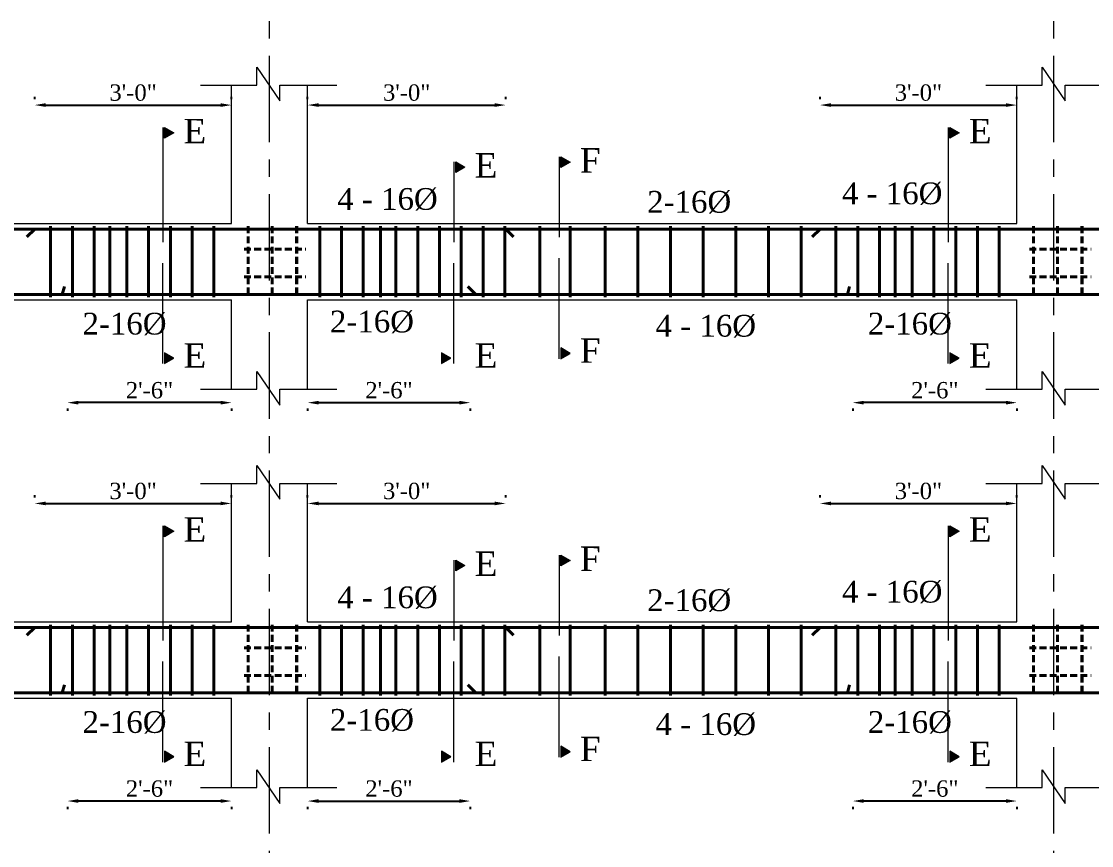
# Model space of a CAD drawing. Extents: x -2338379 to 930990, y -818978 to 106940.
# Drawn here: x 385712.5 to 386105.6, y -208316.4 to -208013.6 of the extents above; entities that cross this region are included whole.
import ezdxf

# ---------------------------------------------------------------- set-up
doc = ezdxf.new("R2010")
doc.units = 0
doc.header["$MEASUREMENT"] = 0
doc.header["$PDMODE"] = 34
doc.linetypes.add('CENTER', pattern=[50.8, 31.75, -6.35, 6.35, -6.35])
doc.linetypes.add('DASHED', pattern=[0.75, 0.5, -0.25])
doc.layers.get('DEFPOINTS').update_dxf_attribs({"linetype": 'CONTINUOUS'})
for name, color, linetype, lineweight in [('Center', 11, 'CENTER', 15), ('Dimension', 35, 'CONTINUOUS', 9), ('HATCH', 3, 'CONTINUOUS', 15), ('rcc elevation', 253, 'CONTINUOUS', 18), ('rebar', 3, 'CONTINUOUS', 40), ('TEXT', 7, 'CONTINUOUS', 30), ('WALL', 1, 'CONTINUOUS', 40)]:
    doc.layers.add(name, color=color, linetype=linetype, lineweight=lineweight)
doc.styles.get("Standard").update_dxf_attribs({"font": 'times.ttf', "height": 6})
doc.dimstyles.new('Standard$0', dxfattribs={"dimtxt": 6, "dimasz": 4, "dimexe": 3, "dimexo": 6, "dimgap": 3, "dimtad": 1, "dimdec": 1, "dimzin": 0, "dimdsep": 46, "dimlunit": 4, "dimtxsty": 'Standard', "dimcen": 0.09, "dimclrd": 6, "dimclre": 6, "dimclrt": 7, "dimadec": 0, "dimazin": 0, "dimtfac": 1, "dimtdec": 1, "dimtix": 1, "dimtofl": 0, "dimtmove": 1, "dimatfit": 3, "dimfxl": 1, "dimtolj": 1, "dimtzin": 0, "dimlwd": 18, "dimlwe": 18, "dimarcsym": 0})

# ---------------------------------------------------------------- blocks, each defined once
blk = doc.blocks.new('*D853')
at = {"layer": 'DEFPOINTS', "color": 0, "lineweight": 30, "transparency": 16777216}
for p in [(385789.61, -208190.71), (385717.35, -208197.55), (385789.61, -208197.55)]:
    blk.add_point(p, dxfattribs=at)
at = {"layer": 'TEXT', "color": 6, "lineweight": -2, "transparency": 16777216}
for p, q in [((385717.35, -208188.55), (385717.35, -208187.71)), ((385721.35, -208190.71), (385785.61, -208190.71)), ((385789.61, -208188.55), (385789.61, -208187.71))]:
    blk.add_line(p, q, dxfattribs=at)
at = {"layer": 'TEXT', "color": 6, "lineweight": 30, "transparency": 16777216}
for points in [[(385721.35, -208190.04), (385721.35, -208191.38), (385717.35, -208190.71)], [(385785.61, -208190.04), (385785.61, -208191.38), (385789.61, -208190.71)]]:
    blk.add_solid(points, dxfattribs=at)
at = {"layer": 'TEXT', "color": 7, "transparency": 16777216, "insert": (385753.48, -208186.16), "char_height": 6, "attachment_point": 5}
blk.add_mtext('\\A1;3\'-0"', dxfattribs=at)
blk = doc.blocks.new('*D854')
at = {"layer": 'DEFPOINTS', "color": 0, "lineweight": 30, "transparency": 16777216}
for p in [(385729.38, -208293.22), (385789.64, -208293.22), (385729.38, -208300.06)]:
    blk.add_point(p, dxfattribs=at)
at = {"layer": 'TEXT', "color": 6, "lineweight": -2, "transparency": 16777216}
for p, q in [((385785.64, -208300.06), (385733.38, -208300.06)), ((385729.38, -208302.22), (385729.38, -208303.06)), ((385789.64, -208302.22), (385789.64, -208303.06))]:
    blk.add_line(p, q, dxfattribs=at)
at = {"layer": 'TEXT', "color": 6, "lineweight": 30, "transparency": 16777216}
for points in [[(385733.38, -208299.39), (385733.38, -208300.73), (385729.38, -208300.06)], [(385785.64, -208299.39), (385785.64, -208300.73), (385789.64, -208300.06)]]:
    blk.add_solid(points, dxfattribs=at)
at = {"layer": 'TEXT', "color": 7, "transparency": 16777216, "insert": (385759.51, -208295.51), "char_height": 6, "attachment_point": 5}
blk.add_mtext('\\A1;2\'-6"', dxfattribs=at)
blk = doc.blocks.new('*D855')
at = {"layer": 'DEFPOINTS', "color": 0, "lineweight": 30, "transparency": 16777216}
for p in [(385890.35, -208190.71), (385817.61, -208197.55), (385890.35, -208197.55)]:
    blk.add_point(p, dxfattribs=at)
at = {"layer": 'TEXT', "color": 6, "lineweight": -2, "transparency": 16777216}
for p, q in [((385817.61, -208188.55), (385817.61, -208187.71)), ((385821.61, -208190.71), (385886.35, -208190.71)), ((385890.35, -208188.55), (385890.35, -208187.71))]:
    blk.add_line(p, q, dxfattribs=at)
at = {"layer": 'TEXT', "color": 6, "lineweight": 30, "transparency": 16777216}
for points in [[(385821.61, -208190.04), (385821.61, -208191.38), (385817.61, -208190.71)], [(385886.35, -208190.04), (385886.35, -208191.38), (385890.35, -208190.71)]]:
    blk.add_solid(points, dxfattribs=at)
at = {"layer": 'TEXT', "color": 7, "transparency": 16777216, "insert": (385853.98, -208186.16), "char_height": 6, "attachment_point": 5}
blk.add_mtext('\\A1;3\'-0"', dxfattribs=at)
blk = doc.blocks.new('*D856')
at = {"layer": 'DEFPOINTS', "color": 0, "lineweight": 30, "transparency": 16777216}
for p in [(385817.61, -208293.22), (385877.35, -208293.22), (385877.35, -208300.06)]:
    blk.add_point(p, dxfattribs=at)
at = {"layer": 'TEXT', "color": 6, "lineweight": -2, "transparency": 16777216}
for p, q in [((385821.61, -208300.06), (385873.35, -208300.06)), ((385817.61, -208302.22), (385817.61, -208303.06)), ((385877.35, -208302.22), (385877.35, -208303.06))]:
    blk.add_line(p, q, dxfattribs=at)
at = {"layer": 'TEXT', "color": 6, "lineweight": 30, "transparency": 16777216}
for points in [[(385821.61, -208299.39), (385821.61, -208300.73), (385817.61, -208300.06)], [(385873.35, -208299.39), (385873.35, -208300.73), (385877.35, -208300.06)]]:
    blk.add_solid(points, dxfattribs=at)
at = {"layer": 'TEXT', "color": 7, "transparency": 16777216, "insert": (385847.48, -208295.51), "char_height": 6, "attachment_point": 5}
blk.add_mtext('\\A1;2\'-6"', dxfattribs=at)
blk = doc.blocks.new('*D857')
at = {"layer": 'DEFPOINTS', "color": 0, "lineweight": 30, "transparency": 16777216}
for p in [(386078.09, -208190.71), (386005.83, -208197.55), (386078.09, -208197.55)]:
    blk.add_point(p, dxfattribs=at)
at = {"layer": 'TEXT', "color": 6, "lineweight": -2, "transparency": 16777216}
for p, q in [((386005.83, -208188.55), (386005.83, -208187.71)), ((386009.83, -208190.71), (386074.09, -208190.71)), ((386078.09, -208188.55), (386078.09, -208187.71))]:
    blk.add_line(p, q, dxfattribs=at)
at = {"layer": 'TEXT', "color": 6, "lineweight": 30, "transparency": 16777216}
for points in [[(386009.83, -208190.04), (386009.83, -208191.38), (386005.83, -208190.71)], [(386074.09, -208190.04), (386074.09, -208191.38), (386078.09, -208190.71)]]:
    blk.add_solid(points, dxfattribs=at)
at = {"layer": 'TEXT', "color": 7, "transparency": 16777216, "insert": (386041.96, -208186.16), "char_height": 6, "attachment_point": 5}
blk.add_mtext('\\A1;3\'-0"', dxfattribs=at)
blk = doc.blocks.new('*D858')
at = {"layer": 'DEFPOINTS', "color": 0, "lineweight": 30, "transparency": 16777216}
for p in [(386017.86, -208293.22), (386078.12, -208293.22), (386017.86, -208300.06)]:
    blk.add_point(p, dxfattribs=at)
at = {"layer": 'TEXT', "color": 6, "lineweight": -2, "transparency": 16777216}
for p, q in [((386074.12, -208300.06), (386021.86, -208300.06)), ((386017.86, -208302.22), (386017.86, -208303.06)), ((386078.12, -208302.22), (386078.12, -208303.06))]:
    blk.add_line(p, q, dxfattribs=at)
at = {"layer": 'TEXT', "color": 6, "lineweight": 30, "transparency": 16777216}
for points in [[(386021.86, -208299.39), (386021.86, -208300.73), (386017.86, -208300.06)], [(386074.12, -208299.39), (386074.12, -208300.73), (386078.12, -208300.06)]]:
    blk.add_solid(points, dxfattribs=at)
at = {"layer": 'TEXT', "color": 7, "transparency": 16777216, "insert": (386047.99, -208295.51), "char_height": 6, "attachment_point": 5}
blk.add_mtext('\\A1;2\'-6"', dxfattribs=at)
blk = doc.blocks.new('*D848')
at = {"layer": 'DEFPOINTS', "color": 0, "lineweight": 30, "transparency": 16777216}
for p in [(385789.61, -208044.33), (385717.35, -208051.17), (385789.61, -208051.17)]:
    blk.add_point(p, dxfattribs=at)
at = {"layer": 'TEXT', "color": 6, "lineweight": -2, "transparency": 16777216}
for p, q in [((385717.35, -208042.17), (385717.35, -208041.33)), ((385789.61, -208042.17), (385789.61, -208041.33)), ((385721.35, -208044.33), (385785.61, -208044.33))]:
    blk.add_line(p, q, dxfattribs=at)
at = {"layer": 'TEXT', "color": 6, "lineweight": 30, "transparency": 16777216}
for points in [[(385721.35, -208043.66), (385721.35, -208045), (385717.35, -208044.33)], [(385785.61, -208043.66), (385785.61, -208045), (385789.61, -208044.33)]]:
    blk.add_solid(points, dxfattribs=at)
at = {"layer": 'TEXT', "color": 7, "transparency": 16777216, "insert": (385753.48, -208039.78), "char_height": 6, "attachment_point": 5}
blk.add_mtext('\\A1;3\'-0"', dxfattribs=at)
blk = doc.blocks.new('*D849')
at = {"layer": 'DEFPOINTS', "color": 0, "lineweight": 30, "transparency": 16777216}
for p in [(385729.38, -208146.84), (385789.64, -208146.84), (385729.38, -208153.68)]:
    blk.add_point(p, dxfattribs=at)
at = {"layer": 'TEXT', "color": 6, "lineweight": -2, "transparency": 16777216}
for p, q in [((385785.64, -208153.68), (385733.38, -208153.68)), ((385729.38, -208155.84), (385729.38, -208156.68)), ((385789.64, -208155.84), (385789.64, -208156.68))]:
    blk.add_line(p, q, dxfattribs=at)
at = {"layer": 'TEXT', "color": 6, "lineweight": 30, "transparency": 16777216}
for points in [[(385733.38, -208153.01), (385733.38, -208154.35), (385729.38, -208153.68)], [(385785.64, -208153.01), (385785.64, -208154.35), (385789.64, -208153.68)]]:
    blk.add_solid(points, dxfattribs=at)
at = {"layer": 'TEXT', "color": 7, "transparency": 16777216, "insert": (385759.51, -208149.13), "char_height": 6, "attachment_point": 5}
blk.add_mtext('\\A1;2\'-6"', dxfattribs=at)
blk = doc.blocks.new('*D825')
at = {"layer": 'DEFPOINTS', "color": 0, "lineweight": 30, "transparency": 16777216}
for p in [(385890.35, -208044.33), (385817.61, -208051.17), (385890.35, -208051.17)]:
    blk.add_point(p, dxfattribs=at)
at = {"layer": 'TEXT', "color": 6, "lineweight": -2, "transparency": 16777216}
for p, q in [((385817.61, -208042.17), (385817.61, -208041.33)), ((385890.35, -208042.17), (385890.35, -208041.33)), ((385821.61, -208044.33), (385886.35, -208044.33))]:
    blk.add_line(p, q, dxfattribs=at)
at = {"layer": 'TEXT', "color": 6, "lineweight": 30, "transparency": 16777216}
for points in [[(385821.61, -208043.66), (385821.61, -208045), (385817.61, -208044.33)], [(385886.35, -208043.66), (385886.35, -208045), (385890.35, -208044.33)]]:
    blk.add_solid(points, dxfattribs=at)
at = {"layer": 'TEXT', "color": 7, "transparency": 16777216, "insert": (385853.98, -208039.78), "char_height": 6, "attachment_point": 5}
blk.add_mtext('\\A1;3\'-0"', dxfattribs=at)
blk = doc.blocks.new('*D826')
at = {"layer": 'DEFPOINTS', "color": 0, "lineweight": 30, "transparency": 16777216}
for p in [(385817.61, -208146.84), (385877.35, -208146.84), (385877.35, -208153.68)]:
    blk.add_point(p, dxfattribs=at)
at = {"layer": 'TEXT', "color": 6, "lineweight": -2, "transparency": 16777216}
for p, q in [((385821.61, -208153.68), (385873.35, -208153.68)), ((385817.61, -208155.84), (385817.61, -208156.68)), ((385877.35, -208155.84), (385877.35, -208156.68))]:
    blk.add_line(p, q, dxfattribs=at)
at = {"layer": 'TEXT', "color": 6, "lineweight": 30, "transparency": 16777216}
for points in [[(385821.61, -208153.01), (385821.61, -208154.35), (385817.61, -208153.68)], [(385873.35, -208153.01), (385873.35, -208154.35), (385877.35, -208153.68)]]:
    blk.add_solid(points, dxfattribs=at)
at = {"layer": 'TEXT', "color": 7, "transparency": 16777216, "insert": (385847.48, -208149.13), "char_height": 6, "attachment_point": 5}
blk.add_mtext('\\A1;2\'-6"', dxfattribs=at)
blk = doc.blocks.new('*D827')
at = {"layer": 'DEFPOINTS', "color": 0, "lineweight": 30, "transparency": 16777216}
for p in [(386078.09, -208044.33), (386005.83, -208051.17), (386078.09, -208051.17)]:
    blk.add_point(p, dxfattribs=at)
at = {"layer": 'TEXT', "color": 6, "lineweight": -2, "transparency": 16777216}
for p, q in [((386005.83, -208042.17), (386005.83, -208041.33)), ((386078.09, -208042.17), (386078.09, -208041.33)), ((386009.83, -208044.33), (386074.09, -208044.33))]:
    blk.add_line(p, q, dxfattribs=at)
at = {"layer": 'TEXT', "color": 6, "lineweight": 30, "transparency": 16777216}
for points in [[(386009.83, -208043.66), (386009.83, -208045), (386005.83, -208044.33)], [(386074.09, -208043.66), (386074.09, -208045), (386078.09, -208044.33)]]:
    blk.add_solid(points, dxfattribs=at)
at = {"layer": 'TEXT', "color": 7, "transparency": 16777216, "insert": (386041.96, -208039.78), "char_height": 6, "attachment_point": 5}
blk.add_mtext('\\A1;3\'-0"', dxfattribs=at)
blk = doc.blocks.new('*D828')
at = {"layer": 'DEFPOINTS', "color": 0, "lineweight": 30, "transparency": 16777216}
for p in [(386017.86, -208146.84), (386078.12, -208146.84), (386017.86, -208153.68)]:
    blk.add_point(p, dxfattribs=at)
at = {"layer": 'TEXT', "color": 6, "lineweight": -2, "transparency": 16777216}
for p, q in [((386074.12, -208153.68), (386021.86, -208153.68)), ((386017.86, -208155.84), (386017.86, -208156.68)), ((386078.12, -208155.84), (386078.12, -208156.68))]:
    blk.add_line(p, q, dxfattribs=at)
at = {"layer": 'TEXT', "color": 6, "lineweight": 30, "transparency": 16777216}
for points in [[(386021.86, -208153.01), (386021.86, -208154.35), (386017.86, -208153.68)], [(386074.12, -208153.01), (386074.12, -208154.35), (386078.12, -208153.68)]]:
    blk.add_solid(points, dxfattribs=at)
at = {"layer": 'TEXT', "color": 7, "transparency": 16777216, "insert": (386047.99, -208149.13), "char_height": 6, "attachment_point": 5}
blk.add_mtext('\\A1;2\'-6"', dxfattribs=at)

msp = doc.modelspace()

# ---------------------------------------------------------------- hatches: boundary and pattern name
at = {"layer": 'HATCH', "ltscale": 0.5}
for points in [[(385765.04, -208056.54), (385765.04, -208052.59), (385768.46, -208054.56)], [(386053.53, -208056.54), (386053.53, -208052.59), (386056.94, -208054.56)], [(385910.64, -208067.3), (385910.64, -208063.35), (385914.05, -208065.32)], [(385871.99, -208069.12), (385871.99, -208065.17), (385875.4, -208067.15)], [(385765.04, -208135.4), (385765.04, -208139.35), (385768.46, -208137.38)], [(385866.79, -208135.4), (385866.79, -208139.35), (385870.2, -208137.38)], [(385910.64, -208133.58), (385910.64, -208137.53), (385914.05, -208135.56)], [(386053.53, -208135.4), (386053.53, -208139.35), (386056.94, -208137.38)], [(385765.04, -208202.92), (385765.04, -208198.97), (385768.46, -208200.94)], [(386053.53, -208202.92), (386053.53, -208198.97), (386056.94, -208200.94)], [(385910.64, -208213.68), (385910.64, -208209.73), (385914.05, -208211.7)], [(385871.99, -208215.5), (385871.99, -208211.55), (385875.4, -208213.53)], [(385910.64, -208279.96), (385910.64, -208283.91), (385914.05, -208281.94)], [(385765.04, -208281.78), (385765.04, -208285.73), (385768.46, -208283.76)], [(385866.79, -208281.78), (385866.79, -208285.73), (385870.2, -208283.76)], [(386053.53, -208281.78), (386053.53, -208285.73), (386056.94, -208283.76)]]:
    msp.add_hatch(color=256, dxfattribs=at).paths.add_polyline_path(points)

# ---------------------------------------------------------------- linework, layer by layer
at = {"layer": 'Center'}
for p, q in [((385803.61, -208667.58), (385803.61, -207680.99)), ((386091.74, -208667.58), (386091.74, -207680.99))]:
    msp.add_line(p, q, dxfattribs=at)
at = {"layer": 'Dimension', "ltscale": 0.5}
for p, q in [((385764.41, -208052.56), (385764.41, -208094.73)), ((386052.9, -208052.56), (386052.9, -208094.73)), ((385910.01, -208063.36), (385910.01, -208092.91)), ((385871.36, -208065.18), (385871.36, -208094.73)), ((385764.41, -208139.34), (385764.41, -208102.39)), ((385871.36, -208139.34), (385871.36, -208102.39)), ((385910.01, -208137.52), (385910.01, -208100.57)), ((386052.9, -208139.34), (386052.9, -208102.39)), ((385764.41, -208198.94), (385764.41, -208241.11)), ((386052.9, -208198.94), (386052.9, -208241.11)), ((385910.01, -208209.74), (385910.01, -208239.29)), ((385871.36, -208211.56), (385871.36, -208241.11)), ((385764.41, -208285.72), (385764.41, -208248.77)), ((385871.36, -208285.72), (385871.36, -208248.77)), ((385910.01, -208283.9), (385910.01, -208246.95)), ((386052.9, -208285.72), (386052.9, -208248.77))]:
    msp.add_line(p, q, dxfattribs=at)
at = {"layer": 'Dimension'}
for points in [[(385778.2, -208036.96), (385798.99, -208036.96), (385798.99, -208030.4), (385807.38, -208042.79), (385807.38, -208036.96), (385828.35, -208036.96)], [(386066.68, -208036.96), (386087.47, -208036.96), (386087.47, -208030.4), (386095.86, -208042.79), (386095.86, -208036.96), (386116.83, -208036.96)], [(385778.2, -208148.75), (385798.99, -208148.75), (385798.99, -208142.2), (385807.38, -208154.58), (385807.38, -208148.75), (385828.35, -208148.75)], [(386066.68, -208148.75), (386087.47, -208148.75), (386087.47, -208142.2), (386095.86, -208154.58), (386095.86, -208148.75), (386116.83, -208148.75)], [(385778.2, -208183.34), (385798.99, -208183.34), (385798.99, -208176.78), (385807.38, -208189.17), (385807.38, -208183.34), (385828.35, -208183.34)], [(386066.68, -208183.34), (386087.47, -208183.34), (386087.47, -208176.78), (386095.86, -208189.17), (386095.86, -208183.34), (386116.83, -208183.34)], [(385778.2, -208295.13), (385798.99, -208295.13), (385798.99, -208288.58), (385807.38, -208300.96), (385807.38, -208295.13), (385828.35, -208295.13)], [(386066.68, -208295.13), (386087.47, -208295.13), (386087.47, -208288.58), (386095.86, -208300.96), (386095.86, -208295.13), (386116.83, -208295.13)]]:
    msp.add_lwpolyline(points, dxfattribs=at)
at = {"layer": 'Dimension', "ltscale": 0.5}
for points in [[(385768.46, -208054.56), (385765.04, -208056.54), (385765.04, -208052.59)], [(386056.94, -208054.56), (386053.53, -208056.54), (386053.53, -208052.59)], [(385914.05, -208065.32), (385910.64, -208067.3), (385910.64, -208063.35)], [(385875.4, -208067.15), (385871.99, -208069.12), (385871.99, -208065.17)], [(385768.46, -208137.38), (385765.04, -208135.4), (385765.04, -208139.35)], [(385870.2, -208137.38), (385866.79, -208135.4), (385866.79, -208139.35)], [(385914.05, -208135.56), (385910.64, -208133.58), (385910.64, -208137.53)], [(386056.94, -208137.38), (386053.53, -208135.4), (386053.53, -208139.35)], [(385768.46, -208200.94), (385765.04, -208202.92), (385765.04, -208198.97)], [(386056.94, -208200.94), (386053.53, -208202.92), (386053.53, -208198.97)], [(385914.05, -208211.7), (385910.64, -208213.68), (385910.64, -208209.73)], [(385875.4, -208213.53), (385871.99, -208215.5), (385871.99, -208211.55)], [(385914.05, -208281.94), (385910.64, -208279.96), (385910.64, -208283.91)], [(385768.46, -208283.76), (385765.04, -208281.78), (385765.04, -208285.73)], [(385870.2, -208283.76), (385866.79, -208281.78), (385866.79, -208285.73)], [(386056.94, -208283.76), (386053.53, -208281.78), (386053.53, -208285.73)]]:
    msp.add_lwpolyline(points, close=True, dxfattribs=at)
at = {"layer": 'rcc elevation', "ltscale": 20}
for p, q in [((385789.61, -208087.88), (385789.61, -208036.96)), ((385817.61, -208087.88), (385817.61, -208036.96)), ((385817.61, -208087.88), (385817.61, -208036.96)), ((386078.09, -208087.88), (386078.09, -208036.96)), ((385501.13, -208087.88), (385789.61, -208087.88)), ((385817.61, -208087.88), (386078.09, -208087.88)), ((385529.13, -208115.88), (385789.61, -208115.88)), ((385789.61, -208148.75), (385789.61, -208115.88)), ((385817.61, -208115.88), (386078.09, -208115.88)), ((385817.61, -208148.75), (385817.61, -208115.88)), ((385817.61, -208148.75), (385817.61, -208115.88)), ((386078.09, -208148.75), (386078.09, -208115.88)), ((385789.61, -208234.26), (385789.61, -208183.34)), ((385817.61, -208234.26), (385817.61, -208183.34)), ((385817.61, -208234.26), (385817.61, -208183.34)), ((386078.09, -208234.26), (386078.09, -208183.34)), ((385501.13, -208234.26), (385789.61, -208234.26)), ((385817.61, -208234.26), (386078.09, -208234.26)), ((385529.13, -208262.26), (385789.61, -208262.26)), ((385789.61, -208295.13), (385789.61, -208262.26)), ((385817.61, -208262.26), (386078.09, -208262.26)), ((385817.61, -208295.13), (385817.61, -208262.26)), ((385817.61, -208295.13), (385817.61, -208262.26)), ((386078.09, -208295.13), (386078.09, -208262.26))]:
    msp.add_line(p, q, dxfattribs=at)
at = {"layer": 'rebar', "ltscale": 20}
for p, q in [((385508.8, -208089.88), (387251.14, -208089.88)), ((385717.35, -208089.88), (385714.5, -208092.73)), ((385890.35, -208089.88), (385893.2, -208092.73)), ((386005.83, -208089.88), (386002.98, -208092.73)), ((385728.23, -208111.03), (385727.38, -208113.88)), ((385876.5, -208111.03), (385879.35, -208113.88)), ((386016.71, -208111.03), (386015.86, -208113.88)), ((385506.17, -208113.88), (387253.77, -208113.88)), ((385508.8, -208236.26), (387251.14, -208236.26)), ((385717.35, -208236.26), (385714.5, -208239.11)), ((385890.35, -208236.26), (385893.2, -208239.11)), ((386005.83, -208236.26), (386002.98, -208239.11)), ((385728.23, -208257.41), (385727.38, -208260.26)), ((385876.5, -208257.41), (385879.35, -208260.26)), ((386016.71, -208257.41), (386015.86, -208260.26)), ((385506.17, -208260.26), (387253.77, -208260.26))]:
    msp.add_line(p, q, dxfattribs=at)
at = {"layer": 'rebar', "ltscale": 5}
for p, q in [((385723.2, -208088.88), (385723.2, -208114.88)), ((385731.2, -208088.88), (385731.2, -208114.88)), ((385739.2, -208088.88), (385739.2, -208114.88)), ((385744.92, -208088.88), (385744.92, -208114.88)), ((385751.2, -208088.88), (385751.2, -208114.88)), ((385759.2, -208088.88), (385759.2, -208114.88)), ((385767.2, -208088.88), (385767.2, -208114.88)), ((385775.2, -208088.88), (385775.2, -208114.88)), ((385783.2, -208088.88), (385783.2, -208114.88)), ((385822.02, -208088.88), (385822.02, -208114.88)), ((385830.02, -208088.88), (385830.02, -208114.88)), ((385838.02, -208088.88), (385838.02, -208114.88)), ((385844.35, -208088.88), (385844.35, -208114.88)), ((385850.02, -208088.88), (385850.02, -208114.88)), ((385858.02, -208088.88), (385858.02, -208114.88)), ((385866.02, -208088.88), (385866.02, -208114.88)), ((385874.02, -208088.88), (385874.02, -208114.88)), ((385882.02, -208088.88), (385882.02, -208114.88)), ((385890.02, -208088.88), (385890.02, -208114.88)), ((385902.9, -208088.88), (385902.9, -208114.88)), ((385914.02, -208088.88), (385914.02, -208114.88)), ((385926.9, -208088.88), (385926.9, -208114.88)), ((385938.9, -208088.88), (385938.9, -208114.88)), ((385950.9, -208088.88), (385950.9, -208114.88)), ((385962.9, -208088.88), (385962.9, -208114.88)), ((385974.9, -208088.88), (385974.9, -208114.88)), ((385986.9, -208088.88), (385986.9, -208114.88)), ((385998.9, -208088.88), (385998.9, -208114.88)), ((386011.68, -208088.88), (386011.68, -208114.88)), ((386019.68, -208088.88), (386019.68, -208114.88)), ((386027.68, -208088.88), (386027.68, -208114.88)), ((386033.41, -208088.88), (386033.41, -208114.88)), ((386039.68, -208088.88), (386039.68, -208114.88)), ((386047.68, -208088.88), (386047.68, -208114.88)), ((386055.68, -208088.88), (386055.68, -208114.88)), ((386063.68, -208088.88), (386063.68, -208114.88)), ((386071.68, -208088.88), (386071.68, -208114.88)), ((385723.2, -208235.26), (385723.2, -208261.26)), ((385731.2, -208235.26), (385731.2, -208261.26)), ((385739.2, -208235.26), (385739.2, -208261.26)), ((385744.92, -208235.26), (385744.92, -208261.26)), ((385751.2, -208235.26), (385751.2, -208261.26)), ((385759.2, -208235.26), (385759.2, -208261.26)), ((385767.2, -208235.26), (385767.2, -208261.26)), ((385775.2, -208235.26), (385775.2, -208261.26)), ((385783.2, -208235.26), (385783.2, -208261.26)), ((385822.02, -208235.26), (385822.02, -208261.26)), ((385830.02, -208235.26), (385830.02, -208261.26)), ((385838.02, -208235.26), (385838.02, -208261.26)), ((385844.35, -208235.26), (385844.35, -208261.26)), ((385850.02, -208235.26), (385850.02, -208261.26)), ((385858.02, -208235.26), (385858.02, -208261.26)), ((385866.02, -208235.26), (385866.02, -208261.26)), ((385874.02, -208235.26), (385874.02, -208261.26)), ((385882.02, -208235.26), (385882.02, -208261.26)), ((385890.02, -208235.26), (385890.02, -208261.26)), ((385902.9, -208235.26), (385902.9, -208261.26)), ((385914.02, -208235.26), (385914.02, -208261.26)), ((385926.9, -208235.26), (385926.9, -208261.26)), ((385938.9, -208235.26), (385938.9, -208261.26)), ((385950.9, -208235.26), (385950.9, -208261.26)), ((385962.9, -208235.26), (385962.9, -208261.26)), ((385974.9, -208235.26), (385974.9, -208261.26)), ((385986.9, -208235.26), (385986.9, -208261.26)), ((385998.9, -208235.26), (385998.9, -208261.26)), ((386011.68, -208235.26), (386011.68, -208261.26)), ((386019.68, -208235.26), (386019.68, -208261.26)), ((386027.68, -208235.26), (386027.68, -208261.26)), ((386033.41, -208235.26), (386033.41, -208261.26)), ((386039.68, -208235.26), (386039.68, -208261.26)), ((386047.68, -208235.26), (386047.68, -208261.26)), ((386055.68, -208235.26), (386055.68, -208261.26)), ((386063.68, -208235.26), (386063.68, -208261.26)), ((386071.68, -208235.26), (386071.68, -208261.26))]:
    msp.add_line(p, q, dxfattribs=at)
at = {"layer": 'rebar', "linetype": 'DASHED', "ltscale": 5}
for p, q in [((385795.74, -208088.88), (385795.74, -208114.88)), ((385804.61, -208088.88), (385804.61, -208114.88)), ((385813.56, -208088.88), (385813.56, -208114.88)), ((385813.65, -208088.88), (385813.65, -208114.88)), ((386084.22, -208088.88), (386084.22, -208114.88)), ((386093.09, -208088.88), (386093.09, -208114.88)), ((386102.04, -208088.88), (386102.04, -208114.88)), ((386102.13, -208088.88), (386102.13, -208114.88)), ((385794.25, -208097.33), (385816.94, -208097.33)), ((386082.74, -208097.33), (386105.42, -208097.33)), ((385794.25, -208107.5), (385816.94, -208107.5)), ((386082.74, -208107.5), (386105.42, -208107.5)), ((385795.74, -208235.26), (385795.74, -208261.26)), ((385804.61, -208235.26), (385804.61, -208261.26)), ((385813.56, -208235.26), (385813.56, -208261.26)), ((385813.65, -208235.26), (385813.65, -208261.26)), ((386084.22, -208235.26), (386084.22, -208261.26)), ((386093.09, -208235.26), (386093.09, -208261.26)), ((386102.04, -208235.26), (386102.04, -208261.26)), ((386102.13, -208235.26), (386102.13, -208261.26)), ((385794.25, -208243.71), (385816.94, -208243.71)), ((386082.74, -208243.71), (386105.42, -208243.71)), ((385794.25, -208253.88), (385816.94, -208253.88)), ((386082.74, -208253.88), (386105.42, -208253.88))]:
    msp.add_line(p, q, dxfattribs=at)

# ---------------------------------------------------------------- texts
at = {"layer": 'TEXT', "attachment_point": 1}
for s, insert, char_height, width in [('{\\fTimes New Roman|b0|i0|c0|p18;E}', (385772.04, -208049.39), 9, 1356.5327), ('{\\fTimes New Roman|b0|i0|c0|p18;E}', (386060.53, -208049.39), 9, 1356.5327), ('{\\fTimes New Roman|b0|i0|c0|p18;F}', (385917.64, -208060.15), 9, 1356.5327), ('{\\fTimes New Roman|b0|i0|c0|p18;E}', (385878.99, -208061.97), 9, 1356.5327), ('2-16%%C ', (385942.33, -208075.88), 8, 1404.5327), ('2-16%%C ', (385825.79, -208119.87), 8, 1356.5327), ('2-16%%C ', (385734.9, -208120.64), 8, 1356.5327), ('2-16%%C ', (386023.39, -208120.64), 8, 1356.5327), ('{\\fTimes New Roman|b0|i0|c0|p18;F}', (385917.64, -208130.03), 9, 1356.5327), ('{\\fTimes New Roman|b0|i0|c0|p18;E}', (385772.04, -208131.85), 9, 1356.5327), ('{\\fTimes New Roman|b0|i0|c0|p18;E}', (385878.99, -208131.85), 9, 1356.5327), ('{\\fTimes New Roman|b0|i0|c0|p18;E}', (386060.53, -208131.85), 9, 1356.5327), ('{\\fTimes New Roman|b0|i0|c0|p18;E}', (385772.04, -208195.77), 9, 1356.5327), ('{\\fTimes New Roman|b0|i0|c0|p18;E}', (386060.53, -208195.77), 9, 1356.5327), ('{\\fTimes New Roman|b0|i0|c0|p18;F}', (385917.64, -208206.53), 9, 1356.5327), ('{\\fTimes New Roman|b0|i0|c0|p18;E}', (385878.99, -208208.35), 9, 1356.5327), ('2-16%%C ', (385942.33, -208222.26), 8, 1404.5327), ('2-16%%C ', (385734.9, -208267.02), 8, 1356.5327), ('2-16%%C ', (385825.79, -208266.25), 8, 1356.5327), ('2-16%%C ', (386023.39, -208267.02), 8, 1356.5327), ('{\\fTimes New Roman|b0|i0|c0|p18;F}', (385917.64, -208276.41), 9, 1356.5327), ('{\\fTimes New Roman|b0|i0|c0|p18;E}', (385772.04, -208278.23), 9, 1356.5327), ('{\\fTimes New Roman|b0|i0|c0|p18;E}', (385878.99, -208278.23), 9, 1356.5327), ('{\\fTimes New Roman|b0|i0|c0|p18;E}', (386060.53, -208278.23), 9, 1356.5327)]:
    msp.add_mtext(s, dxfattribs=dict(at, insert=insert, char_height=char_height, width=width))
at = {"layer": 'WALL', "color": 7, "char_height": 8, "attachment_point": 5}
for insert in [(386032.32, -208076.92), (385846.93, -208078.99), (385963.86, -208125.58), (385846.93, -208225.37), (386032.32, -208223.3), (385963.86, -208271.96)]:
    msp.add_mtext('4 - 16%%C', dxfattribs=dict(at, insert=insert))

# ---------------------------------------------------------------- dimensions: what is measured, and where the dimension line sits
at = {"layer": 'TEXT'}
for p1, p2, distance, picture, middle in [((385717.35, -208051.17), (385789.61, -208051.17), 6.84, '*D848', (385753.48, -208039.78)), ((385817.61, -208051.17), (385890.35, -208051.17), 6.84, '*D825', (385853.98, -208039.78)), ((386005.83, -208051.17), (386078.09, -208051.17), 6.84, '*D827', (386041.96, -208039.78)), ((385789.64, -208146.84), (385729.38, -208146.84), 6.84, '*D849', (385759.51, -208149.13)), ((385817.61, -208146.84), (385877.35, -208146.84), -6.84, '*D826', (385847.48, -208149.13)), ((386078.12, -208146.84), (386017.86, -208146.84), 6.84, '*D828', (386047.99, -208149.13)), ((385717.35, -208197.55), (385789.61, -208197.55), 6.84, '*D853', (385753.48, -208186.16)), ((385817.61, -208197.55), (385890.35, -208197.55), 6.84, '*D855', (385853.98, -208186.16)), ((386005.83, -208197.55), (386078.09, -208197.55), 6.84, '*D857', (386041.96, -208186.16)), ((385789.64, -208293.22), (385729.38, -208293.22), 6.84, '*D854', (385759.51, -208295.51)), ((385817.61, -208293.22), (385877.35, -208293.22), -6.84, '*D856', (385847.48, -208295.51)), ((386078.12, -208293.22), (386017.86, -208293.22), 6.84, '*D858', (386047.99, -208295.51))]:
    dim = msp.add_aligned_dim(p1=p1, p2=p2, distance=distance, dimstyle='Standard$0', override={"dimscale": 0.5, "dimtxt": 18, "dimasz": 8, "dimexe": 6, "dimexo": 18, "dimdec": 0, "dimlfac": 0.5, "dimzin": 11, "dimcen": 2.5, "dimdle": 6, "dimtdec": 0, "dimtofl": 1, "dimlwd": 65534, "dimlwe": 65534}, dxfattribs=at)
    dim.commit()
    dim.dimension.update_dxf_attribs({"geometry": picture, "text_midpoint": middle})

doc.saveas('drawing.dxf')
